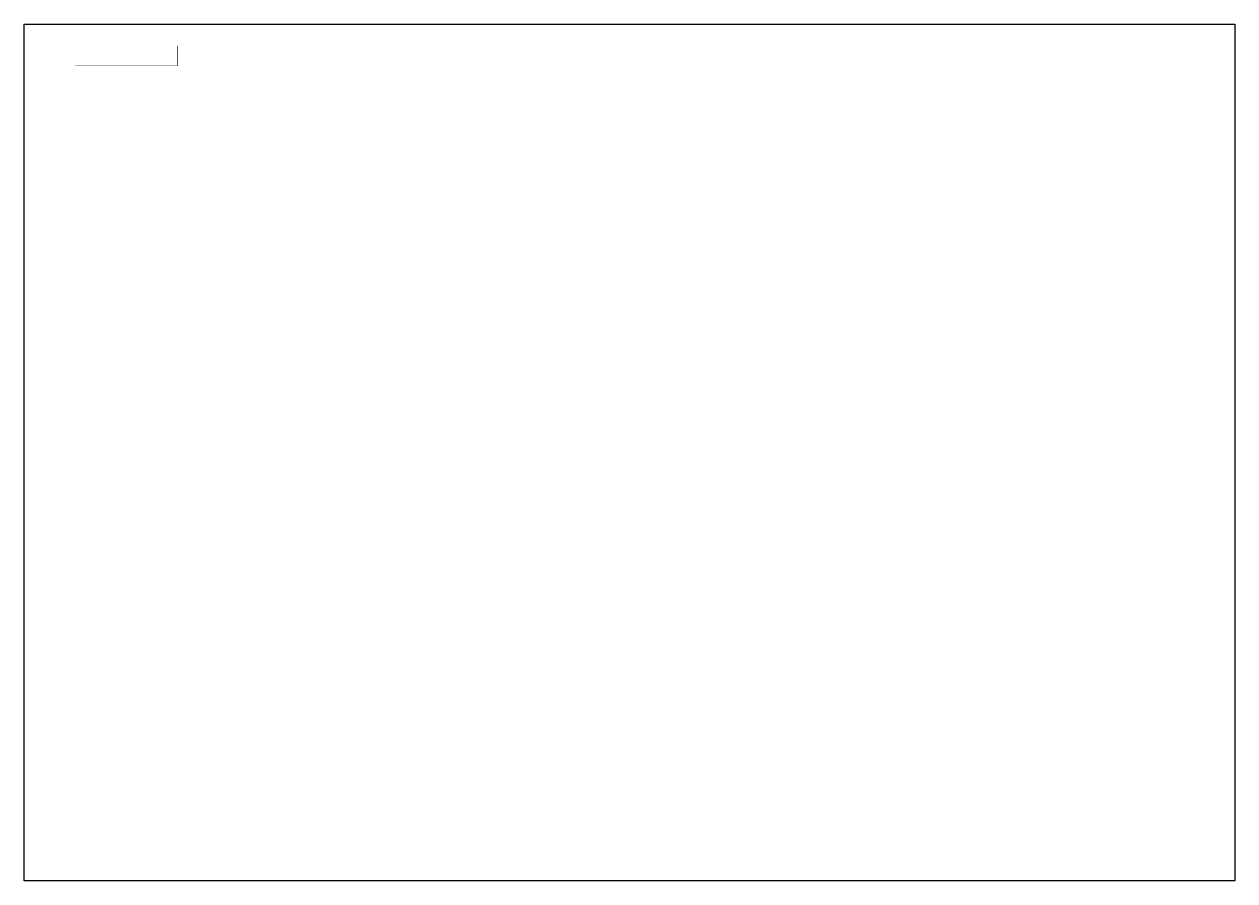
# Model space of a CAD drawing. Extents: x -25 to 569, y -10 to 410.
import ezdxf

# ---------------------------------------------------------------- set-up
doc = ezdxf.new("R2010")
doc.units = 0
doc.layers.get('0').update_dxf_attribs({"linetype": 'CONTINUOUS'})

msp = doc.modelspace()

# ---------------------------------------------------------------- linework, layer by layer
at = {"color": 0}
for p, q in [((-25, 410), (569, 410)), ((-25, -10), (-25, 410)), ((569, 410), (569, -10)), ((569, -10), (-25, -10))]:
    msp.add_line(p, q, dxfattribs=at)
at = {"color": 0, "const_width": 0.3}
msp.add_lwpolyline([(50.15, 399.54), (50.15, 389.6), (0.08, 389.6)], dxfattribs=at)

doc.saveas('drawing.dxf')
